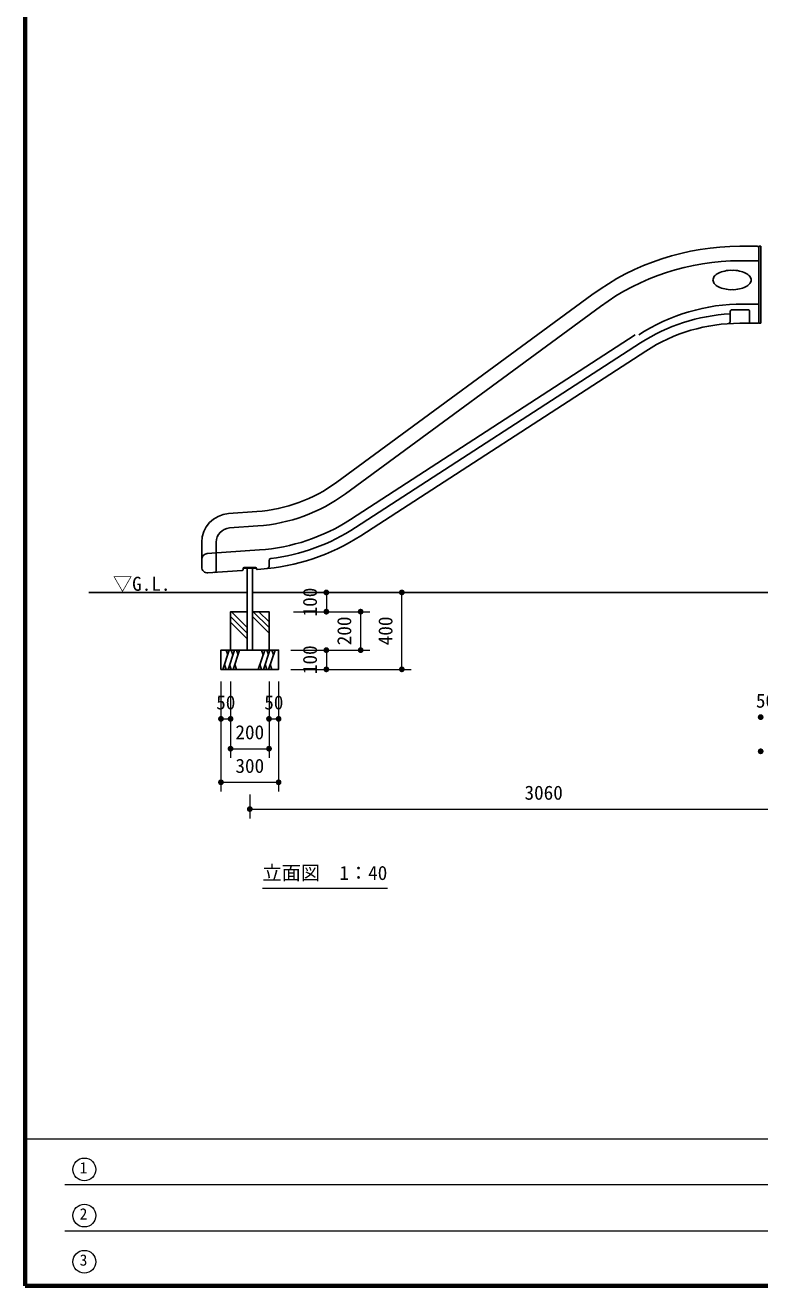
# Model space of a CAD drawing. Units: millimetres at full size, sheet at 1:40, with parts at other scales. Extents: x 600 to 16200, y 600 to 11280.
# Drawn here: x 600 to 4423, y 600 to 7156 of the extents above; entities that cross this region are included whole.
import ezdxf
from ezdxf.enums import TextEntityAlignment as Align

# ---------------------------------------------------------------- set-up
doc = ezdxf.new("R2010")
doc.units = ezdxf.units.MM
doc.header["$LTSCALE"] = 40
for name, color, linetype, lineweight in [('D-STR-DIM\u3000寸法線、寸法値', 7, 'Continuous', 13), ('D-STR-HTXT\u3000旗上げ', 7, 'Continuous', 13), ('D-STR\u3000構造物外形線', 1, 'Continuous', 25), ('D-TTL', 7, 'Continuous', 70), ('D-TTL-FRAM', 7, 'Continuous', 13), ('D-TTL-TXT', 7, 'Continuous', 13)]:
    doc.layers.add(name, color=color, linetype=linetype, lineweight=lineweight)
doc.layers.add('D-STR-TXT\u3000文字列', color=7, linetype='Continuous')
doc.styles.add('ＭＳ ゴシック', font='')
doc.styles.get('ＭＳ ゴシック').set_extended_font_data('MS Gothic')

# ---------------------------------------------------------------- blocks, each defined once
blk = doc.blocks.new('filled_dot')
at = {"color": 0, "linetype": 'Continuous', "lineweight": -2, "const_width": 1.25}
blk.add_lwpolyline([(-0.625, 0, 1), (0.625, 0, 1)], format="xyb", close=True, dxfattribs=at)

msp = doc.modelspace()

# ---------------------------------------------------------------- linework, layer by layer
at = {"layer": 'D-STR-DIM\u3000寸法線、寸法値'}
for p, q in [((1996.58, 4205.75), (2215.38, 4205.75)), ((1996.58, 4205.75), (2608.37, 4205.75)), ((2167.38, 4205.75), (2167.38, 4105.75)), ((2560.37, 3805.75), (2560.37, 4205.75)), ((1996.58, 4105.75), (2215.38, 4105.75)), ((1996.58, 4105.75), (2393.94, 4105.75)), ((2345.94, 4105.75), (2345.94, 3905.75)), ((1982.98, 3905.75), (2393.94, 3905.75)), ((1982.98, 3905.75), (2215.38, 3905.75)), ((2167.38, 3905.75), (2167.38, 3805.75)), ((1982.98, 3805.75), (2215.38, 3805.75)), ((1982.98, 3805.75), (2608.37, 3805.75)), ((1618.98, 3741.75), (1618.98, 3500.26)), ((1618.98, 3741.75), (1618.98, 3170.47)), ((1668.98, 3741.75), (1668.98, 3500.26)), ((1668.98, 3741.75), (1668.98, 3345.21)), ((1868.98, 3741.75), (1868.98, 3345.21)), ((1868.98, 3741.75), (1868.98, 3500.26)), ((1918.98, 3741.75), (1918.98, 3500.26)), ((1918.98, 3741.75), (1918.98, 3170.47)), ((1618.98, 3548.26), (1668.98, 3548.26)), ((1868.98, 3548.26), (1918.98, 3548.26)), ((1668.98, 3393.21), (1868.98, 3393.21)), ((1618.98, 3218.47), (1918.98, 3218.47)), ((1768.98, 3154.47), (1768.98, 3030.95)), ((1768.98, 3078.95), (4827.98, 3078.95))]:
    msp.add_line(p, q, dxfattribs=at)
at = {"layer": 'D-STR-HTXT\u3000旗上げ'}
msp.add_line((1835.09, 2668.61), (2485.09, 2668.61), dxfattribs=at)
at = {"layer": 'D-STR\u3000構造物外形線'}
for p, q in [((4408.98, 6005.75), (4318.98, 6005.75)), ((4418.98, 5995.75), (4418.98, 5615.75)), ((4418.98, 5930.75), (4318.98, 5930.75)), ((2222.67, 4779.43), (3549.63, 5753.65)), ((4418.98, 5705.75), (4318.98, 5705.75)), ((2267.05, 4718.97), (3594.02, 5693.2)), ((4268.98, 5665.75), (4268.98, 5613.77)), ((4363.98, 5675.75), (4278.98, 5675.75)), ((4368.98, 5670.75), (4368.98, 5615.75)), ((4408.98, 5605.75), (4318.98, 5605.75)), ((3775.39, 5545.1), (2292.81, 4584.94)), ((3802.57, 5503.13), (2319.99, 4542.97)), ((3829.75, 5461.17), (2347.17, 4501)), ((1805.03, 4626.24), (1658.52, 4615.99)), ((1810.26, 4551.42), (1663.75, 4541.18)), ((1518.98, 4466.36), (1518.98, 4337.68)), ((1593.98, 4466.36), (1593.98, 4320.07)), ((1818.98, 4426.73), (1546.89, 4407.7)), ((1733.98, 4330.75), (1733.98, 4325.2)), ((1798.98, 4335.75), (1738.98, 4335.75)), ((1755.38, 4335.75), (1755.38, 3905.75)), ((1782.58, 4335.75), (1782.58, 3905.75)), ((1803.98, 4330.75), (1803.98, 4328.65)), ((1825.96, 4326.97), (1807.19, 4325.66)), ((1868.98, 4372.26), (1868.98, 4339.83)), ((1729.33, 4320.21), (1551.07, 4307.75)), ((931.14, 4205.75), (1755.38, 4205.75)), ((1782.58, 4205.75), (4587.98, 4205.75)), ((1668.98, 4080.17), (1755.38, 3993.77)), ((1673.1, 4105.75), (1755.38, 4023.46)), ((1782.58, 4079.87), (1868.98, 3993.47)), ((1818.98, 4105.75), (1785.98, 4105.75)), ((1786.4, 4105.75), (1868.98, 4023.17)), ((1816.1, 4105.75), (1868.98, 4052.86)), ((1668.98, 4050.47), (1755.38, 3964.07)), ((1628.61, 3805.75), (1662.31, 3905.75)), ((1653.85, 3880.64), (1645.39, 3905.75)), ((1655.58, 3805.75), (1689.29, 3905.75)), ((1680.83, 3880.64), (1672.36, 3905.75)), ((1682.55, 3805.75), (1716.26, 3905.75)), ((1707.8, 3880.64), (1699.34, 3905.75)), ((1813.27, 3805.75), (1846.98, 3905.75)), ((1838.51, 3880.64), (1830.05, 3905.75)), ((1840.24, 3805.75), (1873.95, 3905.75)), ((1865.49, 3880.64), (1857.03, 3905.75)), ((1867.22, 3805.75), (1900.93, 3905.75)), ((1892.46, 3880.64), (1884, 3905.75)), ((1637.07, 3830.85), (1645.53, 3805.75)), ((1664.04, 3830.85), (1672.51, 3805.75)), ((1691.02, 3830.85), (1699.48, 3805.75)), ((1821.73, 3830.85), (1830.19, 3805.75)), ((1848.7, 3830.85), (1857.17, 3805.75)), ((1875.68, 3830.85), (1884.14, 3805.75))]:
    msp.add_line(p, q, dxfattribs=at)
for points in [[(4418.98, 6006.23), (4427.98, 6006.23), (4427.98, 5606.23), (4418.98, 5606.23)], [(1738.98, 4335.75), (1798.98, 4335.75), (1798.98, 4331.25), (1738.98, 4331.25)], [(1618.98, 3805.75), (1918.98, 3805.75), (1918.98, 3905.75), (1618.98, 3905.75)]]:
    msp.add_lwpolyline(points, close=True, dxfattribs=at)
msp.add_lwpolyline([(1755.38, 4105.75), (1668.98, 4105.75), (1668.98, 3905.75), (1868.98, 3905.75), (1868.98, 4105.75), (1782.58, 4105.75)], dxfattribs=at)
for centre, radius, start, end in [((4318.98, 4705.75), 1300, 90, 126.28527), ((4408.98, 5995.75), 10, 0, 90), ((4318.98, 4705.75), 1225, 90, 126.28527), ((4230.88, 5821.18), 52.78, 147.05611, 169.55611), ((4238.21, 5803.5), 69.39, 115.55761, 138.05761), ((4251.74, 5789.97), 87.66, 97.22392, 119.72392), ((4269.41, 5782.65), 98.56, 84.42974, 106.92974), ((4288.55, 5782.65), 98.56, 73.07026, 95.57026), ((4306.23, 5789.97), 87.66, 60.27608, 82.77608), ((4319.76, 5803.5), 69.39, 41.94239, 64.44239), ((4327.08, 5821.18), 52.78, 10.44389, 32.94389), ((4230.88, 5840.32), 52.78, 190.44389, 212.94389), ((4238.21, 5857.99), 69.39, 221.94239, 244.44239), ((4251.74, 5871.52), 87.66, 240.27608, 262.77608), ((4269.41, 5878.85), 98.56, 253.07026, 275.57026), ((4288.55, 5878.85), 98.56, 264.42974, 286.92974), ((4306.23, 5871.52), 87.66, 277.22392, 299.72392), ((4319.76, 5857.99), 69.39, 295.55761, 318.05761), ((4327.08, 5840.32), 52.78, 327.05611, 349.55611), ((4336.98, 4705.75), 1000, 90, 122.92827), ((4318.98, 4705.75), 950, 93.01696, 122.92827), ((4278.98, 5665.75), 10, 90, 180), ((4363.98, 5670.75), 5, 0, 90), ((4318.98, 4705.75), 900, 90, 122.92827), ((4258.98, 5613.77), 10, 273.78049, 0), ((4378.98, 5615.75), 10, 180, 270), ((4408.98, 5615.75), 10, 270, 0), ((1749.22, 5424.29), 800, 274, 306.28527), ((1749.22, 5424.29), 875, 274, 306.28527), ((1668.98, 4466.36), 150, 94, 180), ((1668.98, 4466.36), 75, 94, 180), ((1749.22, 5424.29), 1000, 274, 302.92827), ((1749.22, 5424.29), 1050, 277.03131, 302.92827), ((1749.22, 5424.29), 1100, 274, 302.92827), ((1548.98, 4377.77), 30, 94, 180), ((1548.98, 4337.68), 30, 180, 274), ((1738.98, 4330.75), 5, 90, 180), ((1798.98, 4330.75), 5, 0, 90), ((1806.98, 4328.65), 3, 180, 274), ((1858.98, 4339.83), 10, 275.77914, 0), ((1878.98, 4372.26), 10, 97.03131, 180), ((1583.98, 4320.07), 10, 274, 0), ((1728.98, 4325.2), 5, 274, 0)]:
    msp.add_arc(centre, radius, start, end, dxfattribs=at)
at = {"layer": 'D-TTL'}
msp.add_lwpolyline([(600, 600), (600, 11280), (16200, 11280), (16200, 600)], close=True, dxfattribs=at)
at = {"layer": 'D-TTL-FRAM'}
for p, q in [((600, 1364.88), (16200, 1364.88)), ((4518.45, 1124.88), (806.8, 1124.88)), ((4518.45, 884.88), (806.8, 884.88))]:
    msp.add_line(p, q, dxfattribs=at)
at = {"layer": 'D-TTL-TXT'}
for centre in [(907.97, 1205.06), (907.97, 965.06), (907.97, 725.06)]:
    msp.add_circle(centre, 59.22, dxfattribs=at)

# ---------------------------------------------------------------- block references
at = {"layer": 'D-STR-DIM\u3000寸法線、寸法値', "xscale": 12, "yscale": 12}
for p, rotation in [((2167.38, 4205.75), 270), ((2560.37, 4205.75), 270), ((2167.38, 4105.75), 90), ((2345.94, 4105.75), 270), ((2167.38, 3905.75), 270), ((2345.94, 3905.75), 90), ((2167.38, 3805.75), 90), ((2560.37, 3805.75), 90), ((1668.98, 3548.26), 180), ((1918.98, 3548.26), 180), ((1868.98, 3393.21), 180), ((1918.98, 3218.47), 180)]:
    msp.add_blockref('filled_dot', p, dxfattribs=dict(at, rotation=rotation))
for p in [(1618.98, 3548.26), (1868.98, 3548.26), (4427.98, 3557.49), (1668.98, 3393.21), (4427.98, 3379.56), (1618.98, 3218.47), (1768.98, 3078.95)]:
    msp.add_blockref('filled_dot', p, dxfattribs=at)

# ---------------------------------------------------------------- texts
at = {"layer": 'D-STR-DIM\u3000寸法線、寸法値', "style": 'ＭＳ ゴシック'}
for s, p in [('100', (2081.87, 4155.75)), ('200', (2260.43, 4005.75)), ('400', (2474.86, 4005.75)), ('100', (2081.87, 3855.75))]:
    msp.add_text(s, height=73.31, rotation=90, dxfattribs=at).set_placement(p, align=Align.MIDDLE_CENTER)
for s, p in [('50', (4452.98, 3643)), ('50', (1643.98, 3633.77)), ('50', (1893.98, 3633.77)), ('200', (1768.98, 3478.72)), ('300', (1768.98, 3303.98)), ('3060', (3298.48, 3164.46))]:
    msp.add_text(s, height=73.31, dxfattribs=at).set_placement(p, align=Align.MIDDLE_CENTER)
at = {"layer": 'D-STR-HTXT\u3000旗上げ', "style": 'ＭＳ ゴシック'}
msp.add_text('立面図\u30001：40', height=73.31, dxfattribs=at).set_placement((1835.09, 2688.61), align=Align.BOTTOM_LEFT)
at = {"layer": 'D-STR-TXT\u3000文字列', "style": 'ＭＳ ゴシック'}
msp.add_text('▽G.L.', height=73.31, dxfattribs=at).set_placement((1056.65, 4192.17), align=Align.BOTTOM_LEFT)
at = {"layer": 'D-TTL-TXT', "style": 'ＭＳ ゴシック'}
for s, p in [('1', (883.53, 1167.04)), ('2', (883.53, 927.04)), ('3', (883.53, 687.04))]:
    msp.add_text(s, height=58.65, dxfattribs=at).set_placement(p, align=Align.BOTTOM_LEFT)

doc.saveas('drawing.dxf')
